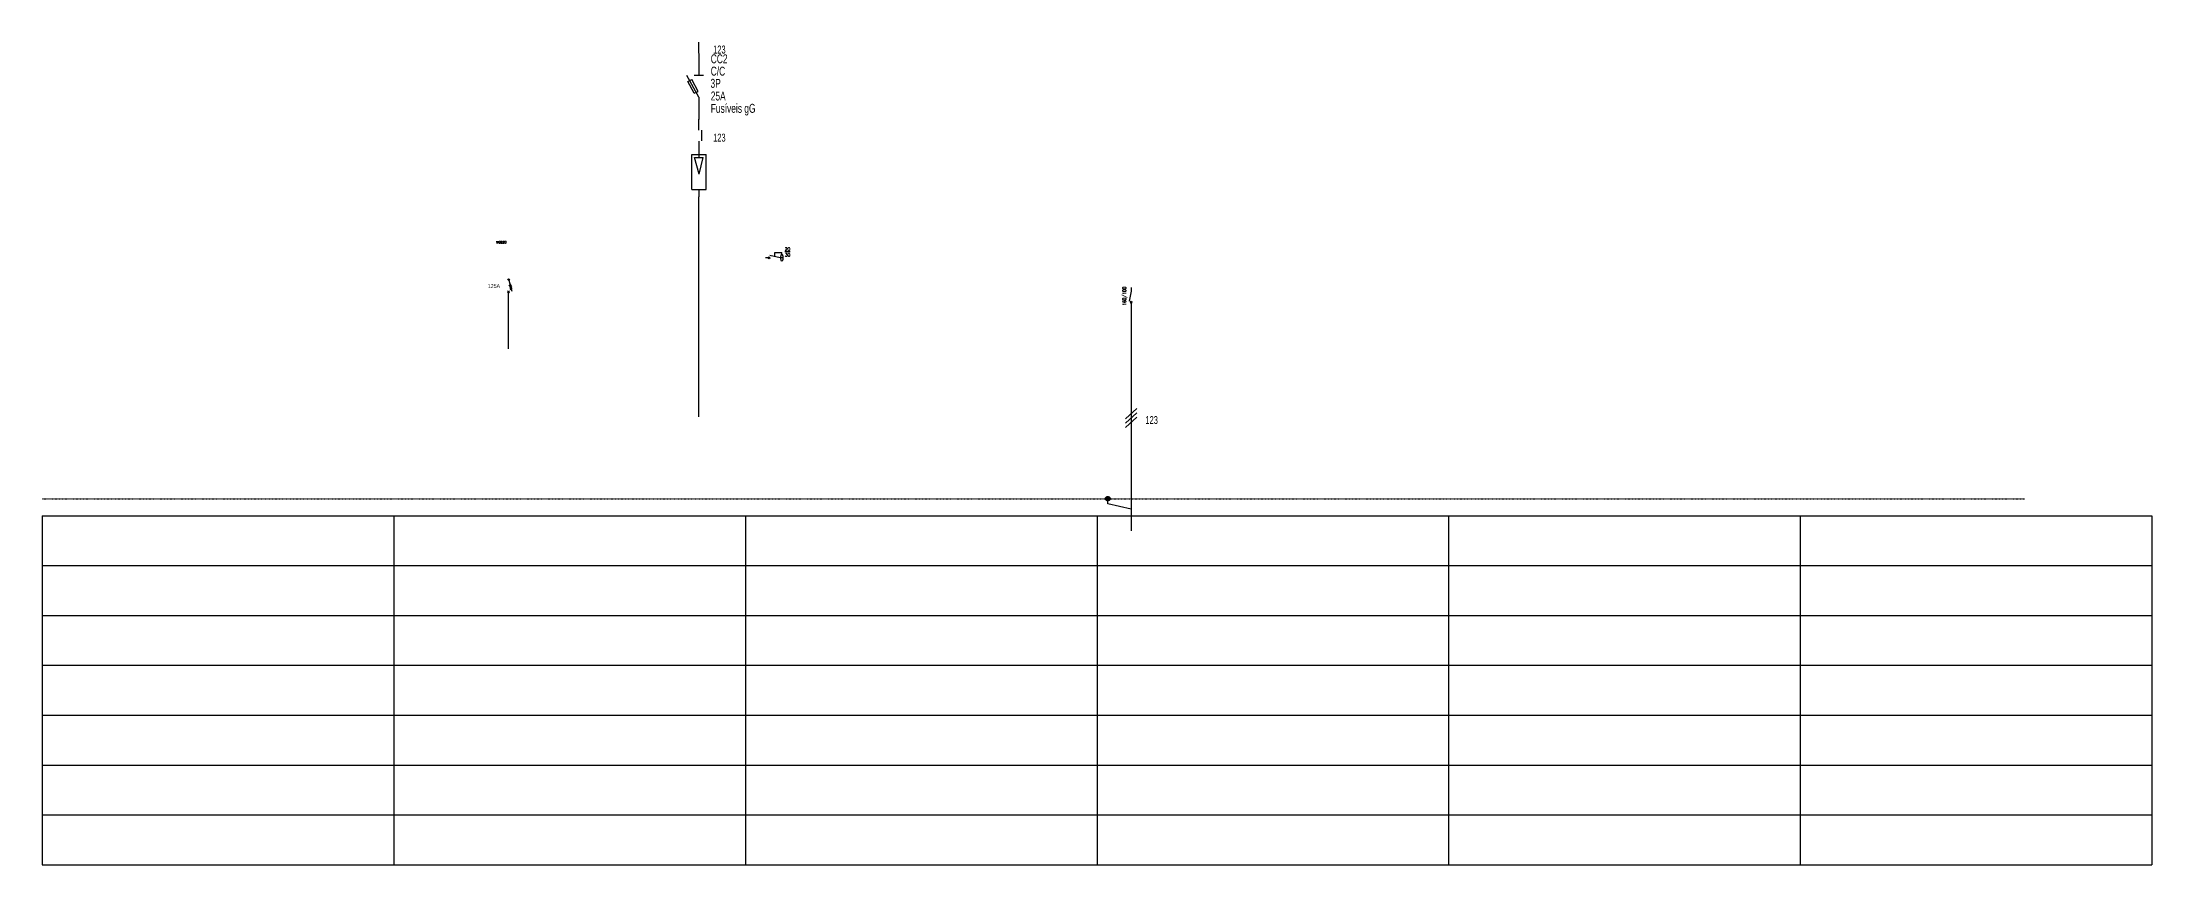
# Model space of a CAD drawing. Header units: millimetres. Extents: x -30551 to 400576, y -38343 to 69927.
# Drawn here: x -30551 to 114658, y -38343 to 18236 of the extents above; entities that cross this region are included whole.
import ezdxf
from ezdxf.enums import TextEntityAlignment as Align

# ---------------------------------------------------------------- set-up
doc = ezdxf.new("R2010")
doc.units = ezdxf.units.MM
for name, pattern in [('atContinuous2', [0]), ('Linetype1', [6.9495, 3.33576, -3.61374]), ('RDASHED', [2.38125, 1.5875, -0.79375])]:
    doc.linetypes.add(name, pattern=pattern)
for name, color, linetype in [('314', 7, 'Continuous'), ('326', 7, 'Continuous'), ('Z_entity', 7, 'Continuous'), ('Z_rectangle', 7, 'Continuous'), ('Z_solid', 96, 'Continuous'), ('Z_text', 7, 'Continuous')]:
    doc.layers.add(name, color=color, linetype=linetype)
doc.styles.add('ARIAL', font='arial.ttf')
doc.styles.add('QTNBCJ+TT111t00', font='', dxfattribs={"height": 0.2})
doc.styles.add('ROMANC', font='romanc')
doc.styles.add('ROMANS', font='ROMANS.shx', dxfattribs={"width": 0.9, "height": 238.125})
doc.styles.get('QTNBCJ+TT111t00').set_extended_font_data('T T 1 1 1t 0 0')

# ---------------------------------------------------------------- blocks, each defined once
blk = doc.blocks.new('EE-SMCBR')
at = {"layer": '314', "linetype": 'Continuous'}
for p, q in [((0, 0.098), (-0.059, 0.374)), ((-0.025, 0.369), (0.025, 0.418)), ((-0.025, 0.418), (0.025, 0.369)), ((0, 0.394), (0, 0.492)), ((0, 0), (0, 0.098))]:
    blk.add_line(p, q, dxfattribs=at)
blk = doc.blocks.new('EE-SRCCB')
at = {"layer": '314', "linetype": 'RDASHED'}
for p, q in [((-0.03, 0.236), (-0.143, 0.236)), ((-0.143, 0.236), (-0.143, 0.048)), ((-0.092, 0.048), (-0.143, 0.048))]:
    blk.add_line(p, q, dxfattribs=at)
at = {"layer": '314', "linetype": 'Continuous'}
for p, q in [((0, 0.098), (-0.059, 0.374)), ((-0.025, 0.369), (0.025, 0.418)), ((-0.025, 0.418), (0.025, 0.369)), ((0, 0.394), (0, 0.492)), ((0, 0), (0, 0.098))]:
    blk.add_line(p, q, dxfattribs=at)
blk.add_lwpolyline([(0, 0.076, 0.030986), (-0.038, 0.074, 0.042066), (-0.065, 0.068, 0.084151), (-0.088, 0.057, 0.240194), (-0.092, 0.048, 0.240194), (-0.088, 0.04, 0.084151), (-0.065, 0.029, 0.042066), (-0.038, 0.023, 0.030986), (0, 0.021, 0.030986), (0.038, 0.023, 0.042066), (0.065, 0.029, 0.084151), (0.088, 0.04, 0.240194), (0.092, 0.048, 0.240194), (0.088, 0.057, 0.084151), (0.065, 0.068, 0.042066), (0.038, 0.074, 0.030986)], format="xyb", close=True, dxfattribs=at)
blk = doc.blocks.new('*T2')
at = {"color": 0, "linetype": 'ByBlock', "lineweight": -2, "transparency": 16777216}
for p, q in [((0, 0), (145210, 0)), ((0, 0), (0, -24011)), ((24202, 0), (24202, -24011)), ((48403, 0), (48403, -24011)), ((72605, 0), (72605, -24011)), ((96806, 0), (96806, -24011)), ((121008, 0), (121008, -24011)), ((145210, 0), (145210, -24011)), ((0, -3430), (145210, -3430)), ((0, -6860), (145210, -6860)), ((0, -10290), (145210, -10290)), ((0, -13721), (145210, -13721)), ((0, -17151), (145210, -17151)), ((0, -20581), (145210, -20581)), ((0, -24011), (145210, -24011))]:
    blk.add_line(p, q, dxfattribs=at)

msp = doc.modelspace()

# ---------------------------------------------------------------- hatches: boundary and pattern name
at = {"layer": 'Z_solid'}
for color, points in [(7, [(14646, 12929), (14646, 12915), (14659, 12915), (14659, 12929)]), (0, [(42955, -13160), (42952, -13190), (42943, -13217), (42929, -13242), (42910, -13264), (42887, -13282), (42860, -13295), (42829, -13304), (42795, -13307), (42762, -13304), (42731, -13295), (42704, -13282), (42681, -13264), (42662, -13242), (42647, -13217), (42639, -13190), (42636, -13160), (42639, -13131), (42647, -13104), (42662, -13079), (42681, -13057), (42704, -13039), (42731, -13026), (42762, -13017), (42795, -13014), (42829, -13017), (42860, -13026), (42887, -13039), (42910, -13057), (42929, -13079), (42943, -13104), (42952, -13131), (42955, -13160)])]:
    msp.add_hatch(color=color, dxfattribs=at).paths.add_polyline_path(points)

# ---------------------------------------------------------------- linework, layer by layer
at = {"color": 0, "linetype": 'ByBlock'}
for p, q in [((1569, 1860), (1775, 1119)), ((1717, 1613), (1578, 1474)), ((1751, 1523), (1612, 1384)), ((1626, 1000), (1487, 1140)), ((1487, 1000), (1626, 1140)), ((1553, -2854), (1553, 1070)), ((1774, 1432), (1635, 1293)), ((1800, 1347), (1661, 1208))]:
    msp.add_line(p, q, dxfattribs=at)
msp.add_circle((1557, 1905), 46.4, dxfattribs=at)
at = {"layer": 'Z_entity', "color": 0}
for points in [[(14632, 18236), (14632, 17484)], [(14646, 17457), (14646, 15952)], [(14646, 14447), (13825, 15952)], [(13880, 15528), (14167, 15665)], [(14317, 14721), (13880, 15528)], [(14605, 14858), (14167, 15665)], [(14974, 15952), (14317, 15952)], [(14317, 14721), (14605, 14858)], [(14646, 14447), (14646, 12929)], [(14632, 12943), (14632, 12177)], [(14839, 12195), (14839, 11443)], [(14167, 10508), (15152, 10508)], [(14167, 8100), (14167, 10508)], [(14660, 9154), (14359, 10303)], [(14359, 10303), (14947, 10303)], [(14660, 10303), (14660, 11424)], [(14660, 9154), (14947, 10303)], [(15152, 8100), (15152, 10508)], [(14167, 8100), (15152, 8100)], [(14632, 7608), (14632, -7521)], [(14660, 7608), (14660, 8100)], [(44407, 120), (44407, -15371)], [(44021, -7672), (44794, -6953)], [(44021, -7966), (44794, -7260)], [(44021, -8259), (44794, -7553)], [(42796, -13507), (42796, -13160)], [(44407, -13893), (42796, -13507)]]:
    msp.add_lwpolyline(points, dxfattribs=at)
at = {"layer": 'Z_entity', "color": 7}
msp.add_lwpolyline([(42955, -13160), (42952, -13190), (42943, -13217), (42929, -13242), (42910, -13264), (42887, -13282), (42860, -13295), (42829, -13304), (42795, -13307), (42762, -13304), (42731, -13295), (42704, -13282), (42681, -13264), (42662, -13242), (42647, -13217), (42639, -13190), (42636, -13160), (42639, -13131), (42647, -13104), (42662, -13079), (42681, -13057), (42704, -13039), (42731, -13026), (42762, -13017), (42795, -13014), (42829, -13017), (42860, -13026), (42887, -13039), (42910, -13057), (42929, -13079), (42943, -13104), (42952, -13131), (42955, -13160), (42955, -13160)], dxfattribs=at)
at = {"layer": 'Z_entity', "color": 0, "linetype": 'Linetype1'}
msp.add_lwpolyline([(-30551, -13176), (105887, -13164)], dxfattribs=at)
at = {"layer": 'Z_rectangle', "color": 7, "linetype": 'atContinuous2'}
for p, q in [((14646, 12929), (14646, 12915)), ((14646, 12929), (14659, 12929)), ((14659, 12915), (14646, 12915)), ((14659, 12915), (14659, 12929))]:
    msp.add_line(p, q, dxfattribs=at)

# ---------------------------------------------------------------- block references
msp.add_blockref('*T2', (-30551, -14332))
at = {"layer": '326', "linetype": 'Continuous', "xscale": -2540.000000000146, "yscale": 2540.000000000146, "zscale": 2539.999999999999}
for name, p, rotation in [('EE-SRCCB', (20486, 3409), 89.99999999999993), ('EE-SMCBR', (44407, 1370), 179.9999999999998)]:
    msp.add_blockref(name, p, dxfattribs=dict(at, rotation=rotation))

# ---------------------------------------------------------------- texts
at = {"color": 0, "style": 'ROMANC'}
msp.add_text('WGS20', height=154.6, dxfattribs=at).set_placement((707, 4400))
at = {"color": 0, "linetype": 'ByBlock', "style": 'ARIAL'}
msp.add_text('125A', height=257.7, dxfattribs=at).set_placement((126, 1336))
at = {"layer": '326', "linetype": 'Continuous', "style": 'ROMANS', "width": 0.9}
for s, p in [('%%U20', (20572, 3885)), ('30', (20572, 3499))]:
    msp.add_text(s, height=238.1, dxfattribs=at).set_placement(p)
msp.add_text('160/100', height=238.1, rotation=90, dxfattribs=at).set_placement((44053, 770), align=Align.CENTER)
at = {"layer": 'Z_text', "color": 0, "style": 'QTNBCJ+TT111t00', "width": 0.7}
for s, height, p in [('123', 550.7, (15631, 17457)), ('CC2', 616.8, (15467, 16786)), ('C/C', 616.8, (15467, 15938)), ('3P', 616.8, (15450, 15099)), ('25A', 616.8, (15467, 14228)), ('Fusíveis gG', 616.82, (15467, 13380)), ('123', 550.7, (15631, 11397)), ('123', 536.3, (45380, -8019))]:
    msp.add_text(s, height=height, rotation=0.00055, dxfattribs=at).set_placement(p)

doc.saveas('drawing.dxf')
